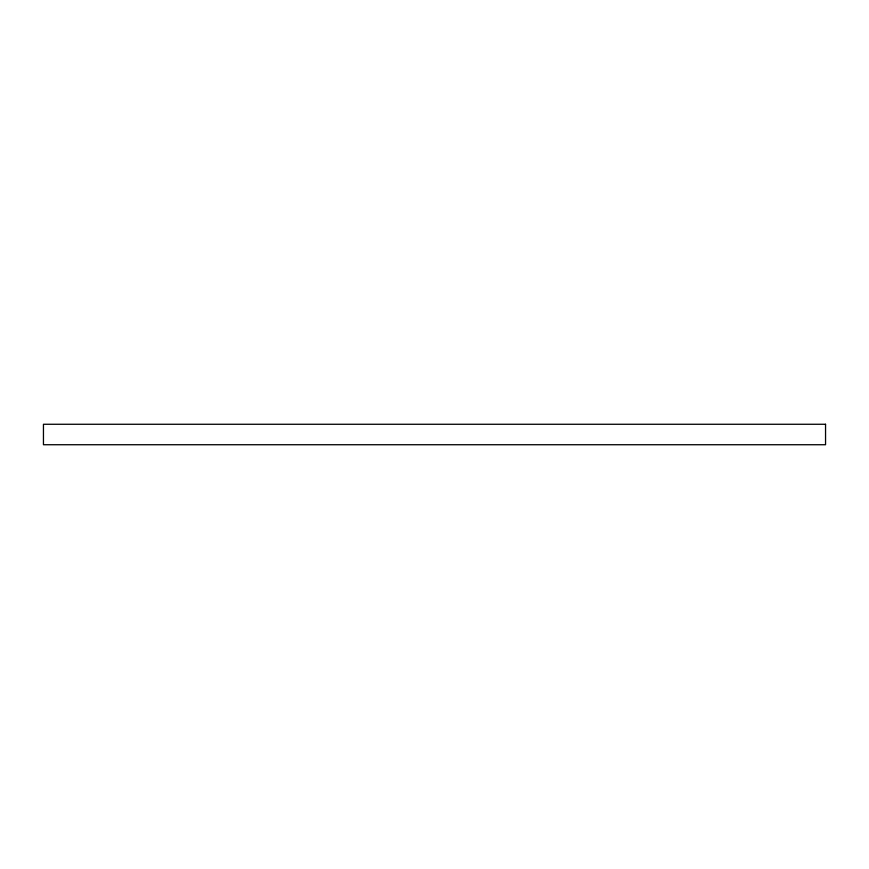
<?xml version="1.0" encoding="UTF-8"?>
<svg xmlns="http://www.w3.org/2000/svg" width="869" height="869" viewBox="0 0 869 869"><rect width="100%" height="100%" fill="white"/><g stroke="black" fill="none" stroke-linecap="round" stroke-linejoin="round"><path stroke-width="1.3" d="M825.55 424.268L43.45 424.268L43.45 444.732L825.55 444.732L825.55 424.268"/></g></svg>
